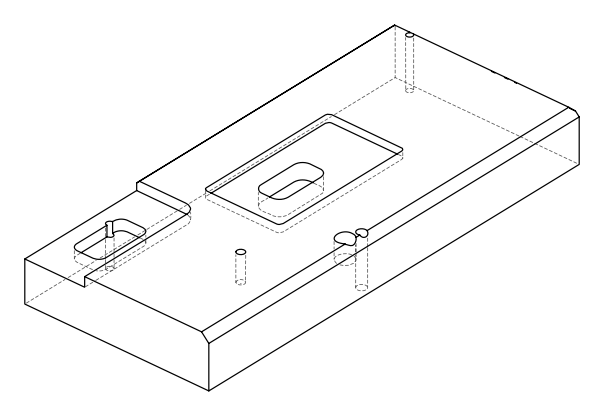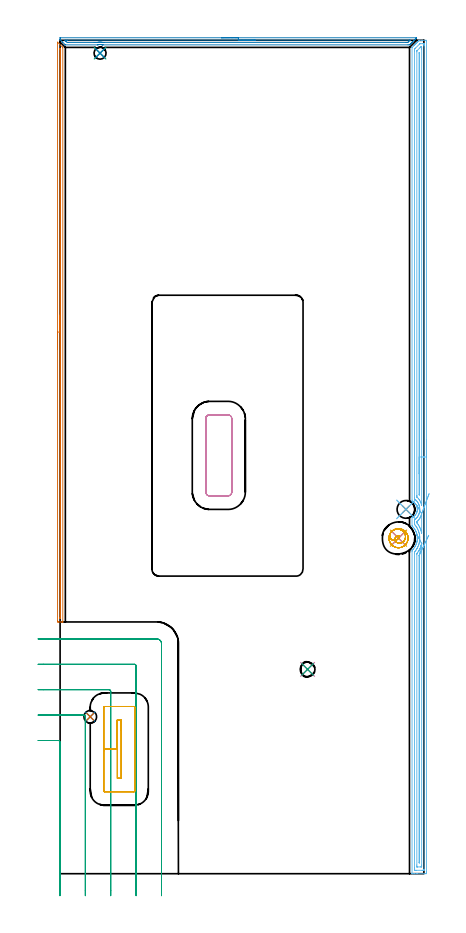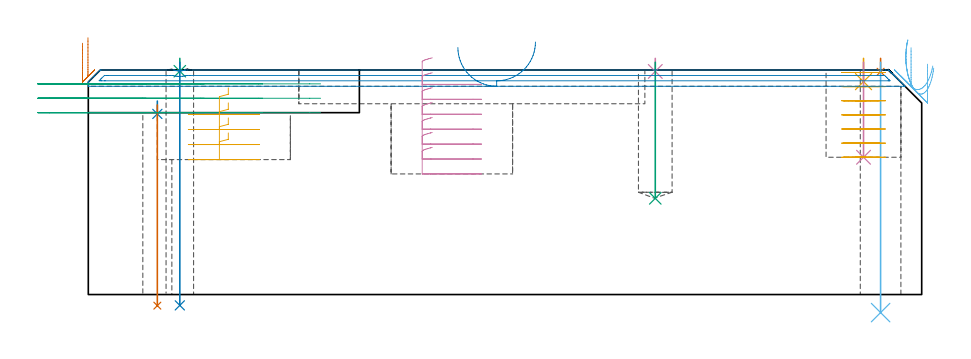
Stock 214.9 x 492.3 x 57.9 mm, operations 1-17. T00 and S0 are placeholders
(PLAN: 18 operations, 10 tool changes, 62 min)
(1 SPOT_DRILL | STEP1HOLE | NXT0321_9005460120000 | 0.03 min | 2 mm3)
(2 SPOT_DRILL_1 | STEP1HOLE_1 | NXT0321_9005460120000 | 0.03 min | 1119 mm3)
(3 SPOT_DRILL_2 | STEP1HOLE_2 | NXT0321_9005460120000 | 0.03 min | 0 mm3)
(4 SPOT_DRILL_3 | STEP1POCKET | NXT0321_9005460120000 | 0.03 min | 0 mm3)
(5 SPOT_DRILL_4 | STEP1POCKET_1 | NXT0321_9005460120000 | 0.05 min | 183 mm3)
(6 DRILL_THROUGH_HOLE_INTO_CENTER | STEP1HOLE | UGT0301_500 | 0.26 min | 4979 mm3)
(7 DRILL_THROUGH_HOLE_INTO_CENTER_1 | STEP1HOLE_1 | NXT0301_046 | 0.21 min | 2071 mm3)
(8 DRILL_THROUGH_HOLE_INTO_CENTER_2 | STEP1HOLE_2 | NXT0301_042 | 0.25 min | 2259 mm3)
(9 DRILL_BLIND_HOLE_INTO_CENTER | STEP1POCKET | NXT0301_058 | 0.14 min | 1887 mm3)
(10 DRILL_BLIND_HOLE_INTO_CENTER_1 | STEP1POCKET_1 | NXT0301_128 | 0.1 min | 2230 mm3)
(11 MILL_ROUGH_BLIND_HOLE_CONTOUR | STEP1POCKET_1 | NXT0201_009 | Spiral | 2.02 min | 4159 mm3)
(12 AREA_MILL | FG_CHAMFER_SURFACE | UGT0205_001 | 15.85 min | 17725 mm3)
(13 AREA_MILL_1 | FG_CHAMFER_SURFACE_1 | UGT0205_001 | 5.6 min | 1664 mm3)
(14 AREA_MILL_2 | FG_CHAMFER_SURFACE_2 | UGT0205_001 | 3.49 min | 1813 mm3)
(15 MILL_CORNER_NOTCH_RECTANGULAR | CORNER_NOTCH_RECTANGULAR | UGT0201_104 | Follow Part, ap 5, ae 75% | 5.33 min | 112798 mm3)
(16 MILL_RECTANGULAR_POCKET | POCKET_RECTANGULAR_STRAIGHT | UGT0201_010 | Follow Part, ap 4, ae 75% | 2.49 min | 51146 mm3)
(17 MILL_RECTANGULAR_POCKET_1 | POCKET_RECTANGULAR_STRAIGHT_1 | UGT0201_010 | Follow Part, ap 4, ae 75% | 2.19 min | 26560 mm3)
(18 MILL_RECTANGULAR_POCKET_2 | POCKET_RECTANGULAR_STRAIGHT_2 | NXT0201_009 | Follow Part, ap 2, ae 75% | 23.93 min | 112047 mm3)
(TOOL NXT0321_9005460120000 | NC Spot Drill, 142deg, 12mm, Carbide, Uncoated | D12 PA142 FL30 Z2)
(TOOL UGT0301_500 | Carbide Drill 10.5 mm | D10.5 PA118 FL87 Z2)
(TOOL NXT0301_046 | Carbide Drill 7.5mm [860.1-0750-038A1-MM 2214] | D7.5 PA140 FL53 Z2)
(TOOL NXT0301_042 | Carbide Drill 7.1mm [860.1-0710-057A1-MM 2214] | D7.1 PA140 FL85 Z2)
(TOOL NXT0301_058 | Carbide Drill 8.7mm [860.1-0870-026A1-MM 2214] | D8.7 PA140 FL47 Z2)
(TOOL NXT0301_128 | Carbide Drill 12mm [861.1-1200-036A1-GP GC34] | D12 PA150 FL37.4 Z2)
(TOOL NXT0201_009 | ENDMILL 8mm [2P460-0800-NA 1630] | D8 FL26 Z6)
(TOOL UGT0205_001 | Chamfer Mill 20 x 3 x 45 deg. | D20 FL50 Z2)
(TOOL UGT0201_104 | End Mill 20 mm | D20 FL22 Z2)
(TOOL UGT0201_010 | End Mill 16 mm | D16 FL22 Z2)
(OP 1 SPOT_DRILL)
G17 G21 G94 G90
T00 M6
G54
G17 G0 G90 X204.3 Y215.2 S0 M3
G43 Z67.9 H0
G94 G81 G98 Z57.448 F250. R60.9
G80
M5
M2
(OP 2 SPOT_DRILL_1)
G17 G21 G94 G90
T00 M6
G54
G17 G0 G90 X17.8 Y92.7 S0 M3
G43 Z67.9 H0
G94 G81 G98 Z46.577 F250. R49.9
G80
M5
M2
(OP 3 SPOT_DRILL_2)
G17 G21 G94 G90
T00 M6
G54
G17 G0 G90 X23.6 Y484.7 S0 M3
G43 Z67.9 H0
G94 G81 G98 Z57.586 F250. R60.9
G80
M5
M2
(OP 4 SPOT_DRILL_3)
G17 G21 G94 G90
T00 M6
G54
G17 G0 G90 X146.2 Y120.7 S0 M3
G43 Z67.9 H0
G94 G81 G98 Z57.526 F250. R60.9
G80
M5
M2
(OP 5 SPOT_DRILL_4)
G17 G21 G94 G90
T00 M6
G54
G17 G0 G90 X199.9 Y198.2 S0 M3
G43 Z67.9 H0
G94 G81 G98 Z54.9 F250. R60.9
G80
M5
M2
(OP 6 DRILL_THROUGH_HOLE_INTO_CENTER)
G17 G21 G94 G90
T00 M6
G54
G17 G0 G90 X204.3 Y215.2 S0 M3
G43 Z67.9 H0
G94 G73 G98 Z-4.655 F250. Q10.426 R59.9
G80
M5
M2
(OP 7 DRILL_THROUGH_HOLE_INTO_CENTER_1)
G17 G21 G94 G90
T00 M6
G54
G17 G0 G90 X17.8 Y92.7 S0 M3
G43 Z67.9 H1
G94 G73 G98 Z-2.865 F250. Q7.109 R48.9
G80
M5
M2
(OP 8 DRILL_THROUGH_HOLE_INTO_CENTER_2)
G17 G21 G94 G90
T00 M6
G54
G17 G0 G90 X23.6 Y484.7 S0 M3
G43 Z67.9 H1
G94 G73 G98 Z-2.792 F250. Q6.744 R59.9
G80
M5
M2
(OP 9 DRILL_BLIND_HOLE_INTO_CENTER)
G17 G21 G94 G90
T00 M6
G54
G17 G0 G90 X146.2 Y120.7 S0 M3
G43 Z67.9 H1
G94 G81 G98 Z24.8 F250. R59.9
G80
M5
M2
(OP 10 DRILL_BLIND_HOLE_INTO_CENTER_1)
G17 G21 G94 G90
T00 M6
G54
G17 G0 G90 X199.9 Y198.2 S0 M3
G43 Z67.9 H1
G94 G81 G98 Z35.4 F250. R59.9
G80
M5
M2
(OP 11 MILL_ROUGH_BLIND_HOLE_CONTOUR)
G17 G21 G94 G90
T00 M6
G54
G17 G0 G90 X199.9 Y198.2 S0 M3
G43 Z67.9 H1
Z57.257
G94 G3 X200.016 Y199.468 R0.639 F250.
X198.048 Y198.543 R1.865
X198.85 Y195.647 R2.138
X203.416 Y196.85 R3.36
X201.651 Y202.986 R4.39
X195.083 Y201.152 R5.009
X196.948 Y193.383 R5.65
X195.083 Y201.152 R-5.65
X196.015 Y197.267 R2.825
X199.9 Y198.2 R2.825
G0 Z53.614
G3 X200.016 Y199.468 R0.639
X198.048 Y198.543 R1.865
X198.85 Y195.647 R2.138
X203.416 Y196.85 R3.36
X201.651 Y202.986 R4.39
X195.083 Y201.152 R5.009
X196.948 Y193.383 R5.65
X195.083 Y201.152 R-5.65
X196.015 Y197.267 R2.825
X199.9 Y198.2 R2.825
G0 Z49.971
G3 X200.016 Y199.468 R0.639
X198.048 Y198.543 R1.865
X198.85 Y195.647 R2.138
X203.416 Y196.85 R3.36
X201.651 Y202.986 R4.39
X195.083 Y201.152 R5.009
X196.948 Y193.383 R5.65
X195.083 Y201.152 R-5.65
X196.015 Y197.267 R2.825
X199.9 Y198.2 R2.825
G0 Z46.329
G3 X200.016 Y199.468 R0.639
X198.048 Y198.543 R1.865
X198.85 Y195.647 R2.138
X203.416 Y196.85 R3.36
X201.651 Y202.986 R4.39
X195.083 Y201.152 R5.009
X196.948 Y193.383 R5.65
X195.083 Y201.152 R-5.65
X196.015 Y197.267 R2.825
X199.9 Y198.2 R2.825
G0 Z42.686
G3 X200.016 Y199.468 R0.639
X198.048 Y198.543 R1.865
X198.85 Y195.647 R2.138
X203.416 Y196.85 R3.36
X201.651 Y202.986 R4.39
X195.083 Y201.152 R5.009
X196.948 Y193.383 R5.65
X195.083 Y201.152 R-5.65
X196.015 Y197.267 R2.825
X199.9 Y198.2 R2.825
G0 Z39.043
G3 X200.016 Y199.468 R0.639
X198.048 Y198.543 R1.865
X198.85 Y195.647 R2.138
X203.416 Y196.85 R3.36
X201.651 Y202.986 R4.39
X195.083 Y201.152 R5.009
X196.948 Y193.383 R5.65
X195.083 Y201.152 R-5.65
X196.015 Y197.267 R2.825
X199.9 Y198.2 R2.825
G0 Z35.4
G3 X200.016 Y199.468 R0.639
X198.048 Y198.543 R1.865
X198.85 Y195.647 R2.138
X203.416 Y196.85 R3.36
X201.651 Y202.986 R4.39
X195.083 Y201.152 R5.009
X196.948 Y193.383 R5.65
X195.083 Y201.152 R-5.65
X196.015 Y197.267 R2.825
X199.9 Y198.2 R2.825
G0 Z67.9
M5
M2
(OP 12 AREA_MILL)
G17 G21 G94 G90
T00 M6
G54
G17 G0 G90 X216.4 Y256.15 S1061 M3
G43 Z67.9 H0
Z59.4
G94 G1 Y256.112 Z58.528 F250.
Y255.998 Z57.664
Y255.809 Z56.812
Y255.547 Z55.98
Y255.213 Z55.174
Y254.81 Z54.4
Y254.341 Z53.664
Y253.81 Z52.972
Y253.221 Z52.329
Y252.578 Z51.74
Y251.886 Z51.209
Y251.15 Z50.74
Y250.376 Z50.337
Y249.57 Z50.003
Y248.738 Z49.741
Y247.886 Z49.552
Y247.022 Z49.438
Y246.15 Z49.4
Y1.195
X216.399 Y0.633 Z49.401
X216.397 Y0.303 Z49.402
X216.394 Y0.01 Z49.404
X216.076 Y0. Z49.722
X210.841 Z54.953
X209.459 Z56.337
X209.097 Z56.698
X208.169 Z57.63
X208.034 Y0.001 Z57.759
X207.971 Y0.004 Z57.821
X207.903 Y0.01 Z57.888
X207.9 Y0.186 Z57.9
Y190.249
X207.906 Y191.069 Z57.892
X207.981 Y191.143 Z57.818
X208.003 Y191.165 Z57.795
X208.365 Y191.538 Z57.434
X208.43 Y191.605 Z57.369
X208.551 Y191.74 Z57.246
X208.66 Y191.862 Z57.135
X208.788 Y192. Z57.012
X208.84 Y192.059 Z56.959
X208.868 Y192.092 Z56.932
X209.188 Y192.517 Z56.609
X209.491 Y192.953 Z56.306
X209.757 Y193.388 Z56.039
X209.969 Y193.781 Z55.83
X210.004 Y193.847 Z55.795
X210.214 Y194.292 Z55.585
X210.403 Y194.741 Z55.396
X210.49 Y194.982 Z55.31
X210.532 Y195.099 Z55.268
X210.65 Y195.459 Z55.15
X210.7 Y195.635 Z55.1
X210.802 Y196.063 Z54.994
X210.807 Y196.081 Z54.99
X210.841 Y196.248 Z54.957
X210.854 Y196.313 Z54.944
X210.89 Y196.51 Z54.901
X210.894 Y196.529 Z54.897
X210.964 Y196.976 Z54.832
X210.999 Y197.307 Z54.798
X211.011 Y197.423 Z54.786
X211.022 Y197.6 Z54.776
X211.036 Y197.87 Z54.758
X211.035 Y198.032 Z54.75
X211.039 Y198.164 Z54.753
X211.04 Y198.222 Z54.752
X211.041 Y198.266 Z54.753
X211.04 Y198.267
X211.039 Y198.347 Z54.752
X211.032 Y198.506 Z54.756
X211.027 Y198.704 Z54.767
X211.025 Y198.765 Z54.77
X210.989 Y199.193 Z54.805
X210.988 Y199.211 Z54.807
X210.93 Y199.659 Z54.866
X210.852 Y200.105 Z54.946
X210.841 Y200.153 Z54.957
X210.758 Y200.524 Z55.041
X210.703 Y200.736 Z55.096
X210.65 Y200.941 Z55.15
X210.632 Y201. Z55.168
X210.551 Y201.237 Z55.249
X210.482 Y201.429 Z55.311
X210.476 Y201.449 Z55.318
X210.307 Y201.894 Z55.49
X210.174 Y202.192 Z55.624
X210.107 Y202.343 Z55.692
X209.885 Y202.788 Z55.912
X209.758 Y203.016 Z56.04
X209.552 Y203.352 Z56.246
X209.387 Y203.6 Z56.41
X209.333 Y203.682 Z56.465
X208.868 Y204.303 Z56.932
X208.64 Y204.576 Z57.16
X208.518 Y204.706 Z57.282
X208.314 Y204.922 Z57.486
X207.957 Y205.279 Z57.839
X207.904 Y205.338 Z57.889
X207.9 Y205.454 Z57.9
Y210.373
X207.903 Y210.385 Z57.896
X207.904 Y210.388 Z57.894
X208.224 Y210.556 Z57.575
X208.35 Y210.622 Z57.449
X208.714 Y210.834 Z57.086
X208.868 Y210.947 Z56.932
X209.317 Y211.319 Z56.482
X209.416 Y211.417 Z56.382
X209.533 Y211.532 Z56.262
X209.639 Y211.634 Z56.16
X209.735 Y211.728 Z56.064
X209.758 Y211.756 Z56.04
X209.969 Y212.034 Z55.826
X210.079 Y212.178 Z55.717
X210.365 Y212.622 Z55.433
X210.481 Y212.844 Z55.317
X210.515 Y212.907 Z55.284
X210.583 Y213.057 Z55.215
X210.649 Y213.199 Z55.149
X210.762 Y213.516 Z55.033
X210.862 Y213.86 Z54.936
X210.886 Y213.951 Z54.908
X210.889 Y213.961 Z54.905
X210.974 Y214.398 Z54.819
X210.976 Y214.411 Z54.817
X211.016 Y214.756 Z54.778
X211.027 Y214.857 Z54.765
X211.029 Y215.04 Z54.757
X211.032 Y215.124 Z54.756
Y215.21 Z54.75
X211.033 Y215.248
X211.035 Y215.305 Z54.753
X211.024 Y215.5 Z54.769
X211.016 Y215.614 Z54.776
X211.009 Y215.753 Z54.787
X210.944 Y216.199 Z54.855
X210.841 Y216.618 Z54.957
X210.834 Y216.648 Z54.965
X210.742 Y216.941 Z55.058
X210.694 Y217.093 Z55.106
X210.65 Y217.203 Z55.15
X210.456 Y217.599 Z55.34
X210.242 Y217.987 Z55.557
X210.224 Y218.012 Z55.575
X210.01 Y218.32 Z55.789
X209.757 Y218.642 Z56.039
X209.678 Y218.731 Z56.118
X209.65 Y218.764 Z56.147
X209.549 Y218.87 Z56.251
X209.539 Y218.881 Z56.261
X209.397 Y219.01 Z56.403
X209.211 Y219.178 Z56.588
X209.097 Y219.269 Z56.702
X208.868 Y219.452 Z56.931
X208.621 Y219.62 Z57.176
X208.386 Y219.765 Z57.412
X208.37 Y219.775 Z57.429
X208.224 Y219.849 Z57.573
X208.187 Y219.868 Z57.611
X207.971 Y219.98 Z57.818
X207.9 Y220.019 Z57.886
Y220.659 Z57.9
Y488.089
X207.902 Y488.098 Z57.897
X207.904 Y488.104 Z57.895
X208.783 Y488.984 Z57.015
X208.97 Y489.171 Z56.828
X209.097 Y489.299 Z56.699
X209.23 Y489.431 Z56.568
X209.396 Y489.597 Z56.402
X209.533 Y489.735 Z56.263
X209.677 Y489.878 Z56.121
X209.821 Y490.022 Z55.976
X209.969 Y490.171 Z55.826
X210.124 Y490.325 Z55.673
X210.247 Y490.448 Z55.551
X210.405 Y490.608 Z55.389
X210.934 Y491.134 Z54.866
X211.168 Y491.369 Z54.63
X211.278 Y491.479 Z54.518
X211.714 Y491.914 Z54.086
X211.876 Y492.076 Z53.924
X212.067 Y492.263 Z53.731
X212.105 Y492.295 Z53.691
X212.15 Y492.297 Z53.648
X212.203 Y492.3 Z53.594
X213.821 Z51.975
X215.821 Z49.975
X216.076 Y492.296 Z49.72
X216.393 Y492.29 Z49.403
X216.397 Y491.996 Z49.401
X216.399 Y491.667
X216.4 Y246.15 Z49.4
X214.986 Z50.814
X214.985 Y2.645 Z50.815
X214.984 Y2.422 Z50.816
X214.98 Y2.086 Z50.82
X214.979 Y2.012 Z50.821
X214.879 Y2.007 Z50.921
X214.741 Y2.002 Z51.059
X214.331 Y2. Z51.469
X213.87 Z51.93
X210.38 Z55.42
X209.969 Z55.831
X209.506 Y2.002 Z56.294
X209.357 Y2.007 Z56.443
X209.327 Y2.01 Z56.473
X209.321 Y2.062 Z56.479
X209.317 Y2.196 Z56.483
X209.315 Y2.422 Z56.485
X209.314 Y3.093 Z56.486
Y3.316
X209.315 Y189.131 Z56.485
X209.316 Y189.355 Z56.484
X209.32 Y190.02 Z56.48
X209.506 Y190.249 Z56.294
X209.72 Y190.505 Z56.08
X209.969 Y190.818 Z55.831
X210.108 Y191.001 Z55.692
X210.212 Y191.143 Z55.588
X210.472 Y191.523 Z55.328
X210.818 Y192.062 Z54.982
X210.841 Y192.104 Z54.959
X211.125 Y192.642 Z54.675
X211.265 Y192.932 Z54.535
X211.411 Y193.243 Z54.389
X211.659 Y193.827 Z54.141
X211.669 Y193.85 Z54.131
X211.675 Y193.866 Z54.125
X211.714 Y193.976 Z54.086
X211.897 Y194.533 Z53.903
X211.957 Y194.721 Z53.843
X212.09 Y195.23 Z53.71
X212.179 Y195.616 Z53.621
X212.218 Y195.804 Z53.582
X212.248 Y195.963 Z53.552
X212.334 Y196.51 Z53.466
X212.364 Y196.738 Z53.436
X212.439 Y197.551 Z53.361
Y197.555
X212.451 Y198.299 Z53.349
X212.449 Y198.439 Z53.351
X212.412 Y199.193 Z53.388
X212.406 Y199.286 Z53.394
X212.396 Y199.388 Z53.404
X212.306 Y200.088 Z53.494
X212.245 Y200.438 Z53.555
X212.132 Y200.982 Z53.668
X211.976 Y201.607 Z53.824
X211.895 Y201.876 Z53.905
X211.714 Y202.41 Z54.086
X211.575 Y202.771 Z54.225
X211.477 Y203.013 Z54.323
X211.171 Y203.665 Z54.629
X210.841 Y204.288 Z54.959
X210.675 Y204.56 Z55.125
X210.366 Y205.047 Z55.434
X210.064 Y205.454 Z55.736
X209.969 Y205.577 Z55.831
X209.63 Y205.998 Z56.17
X209.333 Y206.348 Z56.467
X209.319 Y207.015 Z56.481
X209.316 Y207.243 Z56.484
X209.315 Y207.914 Z56.485
X209.316 Y208.137 Z56.484
X209.321 Y208.802 Z56.479
X209.333 Y209.032 Z56.467
X209.688 Y209.32 Z56.112
X209.969 Y209.552 Z55.831
X210.163 Y209.727 Z55.637
X210.373 Y209.926 Z55.427
X210.607 Y210.166 Z55.193
X210.841 Y210.458 Z54.959
X210.996 Y210.662 Z54.804
X211.11 Y210.821 Z54.69
X211.35 Y211.194 Z54.45
X211.473 Y211.395 Z54.327
X211.65 Y211.715 Z54.15
X211.664 Y211.741 Z54.136
X211.672 Y211.758 Z54.128
X211.714 Y211.848 Z54.086
X211.886 Y212.248 Z53.914
X211.936 Y212.382 Z53.864
X212.017 Y212.609 Z53.783
X212.151 Y213.056 Z53.649
X212.262 Y213.504 Z53.538
X212.295 Y213.653 Z53.505
X212.318 Y213.778 Z53.482
X212.365 Y214.063 Z53.435
X212.405 Y214.398 Z53.395
X212.423 Y214.565 Z53.377
X212.453 Y215.293 Z53.347
X212.454 Y215.341 Z53.346
X212.453 Y215.379 Z53.347
X212.45 Y215.432 Z53.35
X212.384 Y216.187 Z53.416
X212.35 Y216.43 Z53.45
X212.29 Y216.78 Z53.51
X212.218 Y217.081 Z53.582
X212.073 Y217.607 Z53.727
X211.955 Y217.976 Z53.845
X211.886 Y218.154 Z53.914
X211.714 Y218.53 Z54.086
X211.542 Y218.87 Z54.258
X211.321 Y219.273 Z54.479
X210.979 Y219.765 Z54.821
X210.841 Y219.941 Z54.959
X210.521 Y220.328 Z55.279
X210.186 Y220.659 Z55.614
X209.969 Y220.855 Z55.831
X209.591 Y221.16 Z56.209
X209.354 Y221.348 Z56.446
X209.324 Y221.373 Z56.476
X209.321 Y221.4 Z56.479
X209.317 Y221.458 Z56.483
X209.315 Y221.554 Z56.485
X209.314 Y222.225 Z56.486
X209.315 Y486.077 Z56.485
X209.316 Y486.3 Z56.484
X209.321 Y486.965 Z56.479
X209.333 Y487.071 Z56.467
X209.449 Y487.195 Z56.351
X209.711 Y487.46 Z56.089
X209.969 Y487.719 Z55.831
X212.36 Y490.11 Z53.44
X212.437 Y490.184 Z53.363
X212.498 Y490.242 Z53.302
X212.539 Y490.277 Z53.261
X212.586 Y490.29 Z53.214
X213.049 Y490.298 Z52.751
X214.331 Y490.299 Z51.469
X214.794 Y490.298 Z51.006
X214.943 Y490.292 Z50.857
X214.972 Y490.29 Z50.828
X214.979 Y490.238 Z50.821
X214.983 Y490.104 Z50.817
X214.984 Y489.878 Z50.816
X214.986 Y489.207 Z50.814
Y488.984
Y246.15
X213.571 Z52.229
Y217.861
X213.569 Y217.822 Z52.231
X213.566 Y217.758 Z52.234
X213.539 Y217.836 Z52.261
X213.512 Y217.921 Z52.288
X213.459 Y218.11 Z52.341
X213.22 Y218.87 Z52.58
X213.056 Y219.283 Z52.744
X212.828 Y219.765 Z52.972
X212.586 Y220.227 Z53.214
X212.334 Y220.659 Z53.466
X212.079 Y221.032 Z53.721
X211.714 Y221.529 Z54.086
X211.694 Y221.554 Z54.106
X211.589 Y221.681 Z54.211
X210.845 Y222.448 Z54.955
X210.812 Y222.478 Z54.988
X210.767 Y222.524 Z55.033
X210.735 Y222.557 Z55.065
X210.729 Y223.342 Z55.071
Y223.458
Y485.522
X210.735 Y486.019 Z55.065
X210.766 Y486.055 Z55.034
X210.841 Y486.139 Z54.959
X210.92 Y486.22 Z54.88
X211. Y486.3 Z54.8
X212.586 Y487.887 Z53.214
X212.789 Y488.089 Z53.011
X212.926 Y488.224 Z52.874
X212.977 Y488.27 Z52.823
X212.998 Y488.287 Z52.802
X213.048 Y488.29 Z52.752
X213.256 Y488.297 Z52.544
X213.459 Y488.293 Z52.341
X213.526 Y488.29 Z52.274
X213.565 Y488.275 Z52.235
X213.567 Y488.205 Z52.233
X213.57 Y488.089 Z52.23
X213.571 Y487.974 Z52.229
Y487.195
Y246.15
X212.157 Z53.643
Y224.222
X212.151 Y223.788 Z53.649
X212.149 Y223.736 Z53.651
X212.144 Y223.782 Z53.656
X212.143 Y223.796 Z53.657
Y484.512
X212.145 Y484.951 Z53.655
X212.147 Y484.962 Z53.653
X212.15 Y484.967 Z53.65
X212.153 Y484.964 Z53.647
X212.155 Y484.953 Z53.645
X212.157 Y484.512 Z53.643
Y246.15
Y245.278 Z53.681
Y244.413 Z53.795
Y243.562 Z53.984
Y242.73 Z54.246
Y241.924 Z54.58
Y241.15 Z54.983
Y240.414 Z55.451
Y239.722 Z55.982
Y239.079 Z56.572
Y238.49 Z57.215
Y237.958 Z57.907
Y237.49 Z58.643
Y237.087 Z59.417
Y236.753 Z60.223
Y236.491 Z61.055
Y236.302 Z61.906
Y236.188 Z62.771
Y236.15 Z63.643
G0 X211.316 Y216.548 Z65.645
G1 X211.141 Y216.854 Z64.847
X211.001 Y217.099 Z64.022
X210.898 Y217.281 Z63.175
X210.831 Y217.398 Z62.313
X210.802 Y217.449 Z61.443
X210.81 Y217.434 Z60.57
X210.857 Y217.353 Z59.703
X210.94 Y217.207 Z58.847
X211.06 Y216.996 Z58.009
X211.216 Y216.723 Z57.195
X211.407 Y216.39 Z56.412
X211.63 Y215.998 Z55.665
X211.885 Y215.551 Z54.961
X212.17 Y215.053 Z54.303
X212.481 Y214.507 Z53.699
X212.818 Y213.917 Z53.151
X213.177 Y213.288 Z52.665
X213.556 Y212.624 Z52.244
X213.564 Y212.609 Z52.236
X213.57 Y212.518 Z52.23
X213.571 Y212.494 Z52.229
Y201.645
X213.57 Y201.413 Z52.23
X213.568 Y201.259 Z52.232
Y201.249
X213.55 Y201.32 Z52.25
X213.501 Y201.521 Z52.299
X213.459 Y201.705 Z52.341
X213.416 Y201.876 Z52.384
X213.401 Y201.936 Z52.399
X213.27 Y202.413 Z52.53
X213.16 Y202.771 Z52.64
X213. Y203.24 Z52.8
X212.839 Y203.665 Z52.961
X212.586 Y204.266 Z53.214
X212.453 Y204.56 Z53.347
X212.329 Y204.823 Z53.471
X211.99 Y205.454 Z53.81
X211.714 Y205.916 Z54.086
X211.433 Y206.348 Z54.367
X210.841 Y207.16 Z54.959
X210.782 Y207.243 Z55.018
X210.742 Y207.302 Z55.058
X210.735 Y207.351 Z55.065
X210.733 Y207.475 Z55.067
X210.734 Y207.706 Z55.066
X210.737 Y207.849 Z55.063
X210.766 Y207.88 Z55.034
X210.841 Y207.954 Z54.959
X210.934 Y208.042 Z54.866
X211.034 Y208.137 Z54.766
X211.375 Y208.484 Z54.425
X211.487 Y208.601 Z54.313
X211.714 Y208.872 Z54.086
X211.784 Y208.96 Z54.016
X211.838 Y209.032 Z53.962
X212.155 Y209.473 Z53.645
X212.45 Y209.926 Z53.35
X212.503 Y210.012 Z53.297
X212.586 Y210.156 Z53.214
X212.812 Y210.589 Z52.988
X212.921 Y210.821 Z52.879
X213.09 Y211.198 Z52.71
X213.282 Y211.715 Z52.518
X213.327 Y211.85 Z52.473
X213.459 Y212.276 Z52.341
X213.529 Y212.537 Z52.271
X213.55 Y212.609 Z52.25
X213.556 Y212.624 Z52.244
X213.847 Y213.407 Z51.993
X214.145 Y214.208 Z51.816
X214.447 Y215.02 Z51.714
X214.751 Y215.837 Z51.687
X215.055 Y216.653 Z51.737
X215.356 Y217.463 Z51.863
X215.652 Y218.258 Z52.063
X215.941 Y219.035 Z52.337
X216.221 Y219.786 Z52.681
X216.488 Y220.506 Z53.095
X216.743 Y221.189 Z53.573
X216.982 Y221.831 Z54.114
X217.203 Y222.427 Z54.712
X217.406 Y222.971 Z55.363
X217.588 Y223.46 Z56.062
X217.747 Y223.89 Z56.804
X217.884 Y224.257 Z57.583
X217.997 Y224.56 Z58.394
G0 X211.323 Y199.166 Z65.607
G1 X211.153 Y199.47 Z64.807
X211.017 Y199.712 Z63.98
X210.917 Y199.89 Z63.132
X210.854 Y200.003 Z62.269
X210.828 Y200.05 Z61.398
X210.839 Y200.031 Z60.526
X210.887 Y199.945 Z59.659
X210.971 Y199.794 Z58.804
X211.092 Y199.578 Z57.968
X211.248 Y199.299 Z57.156
X211.438 Y198.96 Z56.375
X211.66 Y198.563 Z55.631
X211.914 Y198.11 Z54.929
X212.196 Y197.606 Z54.275
X212.505 Y197.055 Z53.674
X212.838 Y196.459 Z53.131
X213.193 Y195.825 Z52.649
X213.568 Y195.156 Z52.232
X213.569 Y195.155 Z52.231
X213.57 Y195.091 Z52.23
X213.571 Y194.944 Z52.229
X213.572 Y194.783 Z52.228
X213.571 Y4.989 Z52.229
X213.567 Y4.211 Z52.233
X213.565 Y4.101 Z52.235
X213.555 Y4.01 Z52.245
X213.459 Y4.008 Z52.341
X212.791 Y4.001 Z53.009
X211.045 Z54.755
X210.841 Y4.007 Z54.959
X210.774 Y4.01 Z55.026
X210.735 Y4.025 Z55.065
X210.733 Y4.095 Z55.067
X210.73 Y4.211 Z55.07
X210.729 Y4.326 Z55.071
X210.728 Y5.105 Z55.072
X210.729 Y188.576 Z55.071
X210.735 Y189.074 Z55.065
X210.765 Y189.119 Z55.035
X210.841 Y189.227 Z54.959
X210.937 Y189.355 Z54.863
X211.266 Y189.813 Z54.534
X211.568 Y190.249 Z54.232
X211.626 Y190.339 Z54.174
X211.714 Y190.479 Z54.086
X211.959 Y190.892 Z53.841
X212.098 Y191.143 Z53.702
X212.27 Y191.468 Z53.53
X212.55 Y192.038 Z53.25
X212.562 Y192.063 Z53.238
X212.586 Y192.116 Z53.214
X212.821 Y192.691 Z52.979
X212.918 Y192.932 Z52.882
X213.06 Y193.34 Z52.74
X213.223 Y193.827 Z52.577
X213.279 Y194.011 Z52.521
X213.459 Y194.685 Z52.341
X213.465 Y194.714 Z52.335
X213.507 Y194.898 Z52.293
X213.538 Y195.036 Z52.262
X213.566 Y195.152 Z52.234
X213.568 Y195.156 Z52.232
X212.15 Y188.03 Z53.65
X212.155 Y188.02 Z53.645
X212.156 Y188.006 Z53.644
X212.157 Y6.879 Z53.643
X212.152 Y6.445 Z53.648
X212.149 Y6.346 Z53.651
X212.144 Y6.439 Z53.656
X212.143 Y6.454 Z53.657
Y187.566
X212.144 Y188.005 Z53.656
X212.145 Y188.018 Z53.655
X212.15 Y188.03 Z53.65
X212.498 Y188.768 Z53.343
X212.857 Y189.528 Z53.108
X213.223 Y190.303 Z52.948
X213.593 Y191.089 Z52.862
X213.966 Y191.877 Z52.853
X214.337 Y192.664 Z52.92
X214.704 Y193.442 Z53.062
X215.065 Y194.207 Z53.279
X215.416 Y194.951 Z53.569
X215.755 Y195.669 Z53.929
X216.079 Y196.357 Z54.357
X216.387 Y197.008 Z54.85
X216.674 Y197.618 Z55.403
X216.94 Y198.181 Z56.014
X217.183 Y198.695 Z56.676
X217.399 Y199.154 Z57.385
X217.589 Y199.556 Z58.136
X217.75 Y199.897 Z58.923
G0 Z67.9
M5
M2
(OP 13 AREA_MILL_1)
G17 G21 G94 G90
T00 M6
G54
G17 G0 G90 X-1.5 Y309.95 S1061 M3
G43 Z67.9 H0
Z64.8
G94 G1 Y309.988 Z63.928 F250.
Y310.102 Z63.064
Y310.291 Z62.212
Y310.553 Z61.38
Y310.887 Z60.574
Y311.29 Z59.8
Y311.758 Z59.064
Y312.29 Z58.372
Y312.879 Z57.729
Y313.522 Z57.14
Y314.214 Z56.608
Y314.95 Z56.14
Y315.724 Z55.737
Y316.53 Z55.403
Y317.362 Z55.141
Y318.213 Z54.952
Y319.078 Z54.838
Y319.95 Z54.8
X-1.499 Y491.084 Z54.799
X-1.496 Y491.155 Z54.803
X-1.492 Y491.182 Z54.804
X-1.41 Y491.111 Z54.889
X1.351 Y488.349 Z57.65
X1.532 Y488.165 Z57.829
X1.596 Y488.095 Z57.889
X1.6 Y487.902 Z57.9
Y148.871
X1.597 Y148.71 Z57.888
X1.506 Y148.703 Z57.798
X1.408 Y148.7 Z57.708
X1.149 Z57.449
X0.484 Z56.778
X-0.716 Z55.58
X-1.115 Z55.18
X-1.251 Y148.703 Z55.043
X-1.493 Y148.71 Z54.801
X-1.498 Y149.063 Z54.8
X-1.5 Y149.318
Y319.95
X-0.086 Z56.214
X-0.085 Y486.701 Z56.215
X-0.084 Y487.008 Z56.216
X-0.08 Y487.287 Z56.22
X-0.079 Y487.316 Z56.221
X-0.045 Y487.285 Z56.255
X0.047 Y487.195 Z56.347
X0.14 Y487.098 Z56.44
X0.179 Y487.05 Z56.479
X0.18 Y487.008 Z56.48
X0.184 Y486.702 Z56.484
X0.185 Y486.422 Z56.485
X0.186 Y486.115 Z56.486
Y151.412
X0.184 Y151.105 Z56.484
X0.182 Y150.902 Z56.482
X0.179 Y150.72 Z56.479
X0.004 Y150.706 Z56.304
X-0.068 Y150.71 Z56.232
X-0.079 Y150.714 Z56.221
X-0.081 Y150.737 Z56.219
X-0.084 Y150.796 Z56.216
X-0.086 Y151.105 Z56.215
Y151.385 Z56.214
Y319.95
Y320.822 Z56.252
Y321.686 Z56.366
Y322.538 Z56.555
Y323.37 Z56.817
Y324.176 Z57.151
Y324.95 Z57.554
Y325.686 Z58.023
Y326.378 Z58.554
Y327.021 Z59.143
Y327.61 Z59.786
Y328.142 Z60.478
Y328.61 Z61.214
Y329.013 Z61.988
Y329.347 Z62.794
Y329.609 Z63.626
Y329.798 Z64.478
Y329.912 Z65.343
Y329.95 Z66.214
G0 Z67.9
M5
M2
(OP 14 AREA_MILL_2)
G17 G21 G94 G90
T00 M6
G54
G17 G0 G90 X95.3 Y493.8 S1061 M3
G43 Z67.9 H0
Z63.7
G94 G1 X95.338 Z62.828 F250.
X95.452 Z61.964
X95.641 Z61.112
X95.903 Z60.28
X96.237 Z59.474
X96.64 Z58.7
X97.109 Z57.964
X97.64 Z57.272
X98.229 Z56.629
X98.872 Z56.04
X99.564 Z55.509
X100.3 Z55.04
X101.074 Z54.637
X101.88 Z54.303
X102.712 Z54.041
X103.564 Z53.852
X104.428 Z53.738
X105.3 Z53.7
X210.354
X210.546 Y493.797 Z53.703
X210.582 Y493.793 Z53.705
X210.438 Y493.638 Z53.862
X210.012 Y493.212 Z54.287
X209.813 Y493.011 Z54.485
X209.252 Y492.452 Z55.048
X209.121 Y492.32 Z55.178
X208.939 Y492.137 Z55.359
X208.425 Y491.624 Z55.875
X208.23 Y491.429 Z56.069
X208.065 Y491.263 Z56.232
X207.904 Y491.103 Z56.395
X207.785 Y490.983 Z56.514
X207.628 Y490.826 Z56.669
X207.475 Y490.674 Z56.824
X207.339 Y490.538 Z56.96
X207.191 Y490.389 Z57.107
X207.046 Y490.245 Z57.253
X206.893 Y490.092 Z57.406
X206.753 Y489.951 Z57.544
X206.448 Y489.649 Z57.851
X206.401 Y489.607 Z57.893
X205.557 Y489.6 Z57.9
X25.498 Y489.602 Z57.897
X24.969 Y489.597 Z57.89
X24.914 Y489.606 Z57.882
X24.885 Y489.612 Z57.877
X24.772 Y489.646 Z57.85
X24.771
X24.461 Y489.733 Z57.765
X24.414 Y489.746 Z57.753
X24.112 Y489.799 Z57.701
X23.963 Y489.824 Z57.675
X23.74 Y489.843 Z57.656
X23.46
X23.364 Y489.837 Z57.662
X23.351 Y489.836 Z57.663
X23.293 Y489.833 Z57.667
X23.07 Y489.801 Z57.696
X22.867 Y489.757 Z57.737
X22.787 Y489.74 Z57.754
X22.622 Y489.705 Z57.789
X22.401 Y489.642 Z57.852
X22.27 Y489.605 Z57.89
X21.977 Y489.6 Z57.9
X3.261
X3.105 Y489.605 Z57.891
X2.956 Y489.744 Z57.756
X1.479 Y491.22 Z56.278
X0.125 Y492.574 Z54.925
X0.081 Y492.618 Z54.881
X0.01 Y492.689 Z54.807
X0. Y492.801 Z54.694
Y492.89 Z54.605
Y493.131 Z54.368
Y493.766 Z53.733
X0.006 Y493.796 Z53.703
X0.009 Y493.8 Z53.7
X105.3
Y492.386 Z55.114
X206.252 Y492.385 Z55.115
X206.448
X206.644 Y492.381 Z55.119
X206.716 Y492.377 Z55.123
X206.684 Y492.342 Z55.158
X206.536 Y492.188 Z55.312
X206.448 Y492.097 Z55.403
X206.05 Y491.7 Z55.8
X205.806 Y491.456 Z56.044
X205.557 Y491.209 Z56.291
X205.358 Y491.02 Z56.48
X204.665 Y491.015 Z56.485
X204.473
X26.236 Y491.017 Z56.483
X25.54 Y491.022 Z56.478
X25.338 Y491.024 Z56.476
X24.948 Y491.102 Z56.398
X24.649 Y491.155 Z56.345
X24.25 Y491.217 Z56.283
X23.758 Y491.25 Z56.25
X23.327 Y491.248 Z56.252
X22.867 Y491.208 Z56.292
X22.529 Y491.157 Z56.343
X21.976 Y491.046 Z56.454
X21.875 Y491.027 Z56.473
X21.777 Y491.021 Z56.479
X21.084 Y491.017 Z56.483
X20.386 Y491.014 Z56.486
X20.193
X5.043 Y491.015 Z56.485
X4.85
X4.152 Y491.021 Z56.479
X3.454 Y491.7 Z55.8
X3.261 Y491.891 Z55.609
X2.792 Y492.37 Z55.13
X3.261 Y492.381 Z55.119
X3.455 Y492.384 Z55.116
X4.152 Y492.386 Z55.114
X4.344
X105.3
X106.172 Z55.152
X107.037 Z55.266
X107.888 Z55.455
X108.72 Z55.717
X109.526 Z56.051
X110.3 Z56.454
X111.036 Z56.923
X111.728 Z57.454
X112.371 Z58.043
X112.96 Z58.686
X113.492 Z59.378
X113.96 Z60.114
X114.363 Z60.888
X114.697 Z61.694
X114.959 Z62.526
X115.148 Z63.378
X115.262 Z64.243
X115.3 Z65.114
G0 Z67.9
M5
M2
(OP 15 MILL_CORNER_NOTCH_RECTANGULAR)
G17 G21 G94 G90
T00 M6
G54
G17 G0 G90 X-0.1 Y-13. S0 M3
G43 Z68.041 H0
Z54.327
G94 G1 Y-10. F250.
Y77.706 F500.
G3 X-1.094 Y78.7 R1.
G1 X-10.
X-13. F250.
G0 Z68.041
X14.9 Y-13.
Z54.327
G1 Y-10.
Y92.706 F500.
G3 X13.906 Y93.7 R1.
G1 X-10.
X-13. F250.
G0 Z68.041
X29.9 Y-13.
Z54.327
G1 Y-10.
Y107.706 F500.
G3 X28.906 Y108.7 R1.
G1 X-10.
X-13. F250.
G0 Z68.041
X44.9 Y-13.
Z54.327
G1 Y-10.
Y122.705 F500.
G3 X43.905 Y123.7 R1.
G1 X-10.
X-13. F250.
G0 Z68.041
X59.9 Y-13.
Z54.327
G1 Y-10.
Y135.9 F500.
G3 X57.1 Y138.7 R2.8
G1 X-10.
X-13. F250.
G0 Z68.041
X-0.1 Y-13.
Z50.614
G1 Y-10.
Y77.706 F500.
G3 X-1.094 Y78.7 R1.
G1 X-10.
X-13. F250.
G0 Z68.041
X14.9 Y-13.
Z50.614
G1 Y-10.
Y92.706 F500.
G3 X13.906 Y93.7 R1.
G1 X-10.
X-13. F250.
G0 Z68.041
X29.9 Y-13.
Z50.614
G1 Y-10.
Y107.706 F500.
G3 X28.906 Y108.7 R1.
G1 X-10.
X-13. F250.
G0 Z68.041
X44.9 Y-13.
Z50.614
G1 Y-10.
Y122.705 F500.
G3 X43.905 Y123.7 R1.
G1 X-10.
X-13. F250.
G0 Z68.041
X59.9 Y-13.
Z50.614
G1 Y-10.
Y135.9 F500.
G3 X57.1 Y138.7 R2.8
G1 X-10.
X-13. F250.
G0 Z68.041
X-0.1 Y-13.
Z46.9
G1 Y-10.
Y77.706 F500.
G3 X-1.094 Y78.7 R1.
G1 X-10.
X-13. F250.
G0 Z68.041
X14.9 Y-13.
Z46.9
G1 Y-10.
Y92.706 F500.
G3 X13.906 Y93.7 R1.
G1 X-10.
X-13. F250.
G0 Z68.041
X29.9 Y-13.
Z46.9
G1 Y-10.
Y107.706 F500.
G3 X28.906 Y108.7 R1.
G1 X-10.
X-13. F250.
G0 Z68.041
X44.9 Y-13.
Z46.9
G1 Y-10.
Y122.705 F500.
G3 X43.905 Y123.7 R1.
G1 X-10.
X-13. F250.
G0 Z68.041
X59.9 Y-13.
Z46.9
G1 Y-10.
Y135.9 F500.
G3 X57.1 Y138.7 R2.8
G1 X-10.
X-13. F250.
G0 Z68.041
M5
M2
(OP 16 MILL_RECTANGULAR_POCKET)
G17 G21 G94 G90
T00 M6
G54
G17 G0 G90 X88.701 Y271. S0 M3
G43 Z68.041 H0
Z61.041
G94 G1 X88.3 Z60.934 F250.
X88.152 Z60.894
X87.761 Y270.938 Z60.788
X87.388 Y270.808 Z60.682
X87.044 Y270.613 Z60.576
X86.741 Y270.359 Z60.47
X86.487 Y270.056 Z60.364
X86.292 Y269.712 Z60.259
X86.162 Y269.339 Z60.153
X86.1 Y268.948 Z60.047
Y268.8 Z60.007
Y247.1 Z54.192
Y225.4 F500.
G3 X88.3 Y223.2 R2.2
G1 X99.2
G3 X101.4 Y225.4 R2.2
G1 Y268.8
G3 X99.2 Y271. R2.2
G1 X88.3
G3 X86.1 Y268.8 R2.2
G1 Y247.1
Y246.1
G0 X88.701 Y271. Z57.192
G1 X88.3 Z57.085 F250.
X88.152 Z57.045
X87.761 Y270.938 Z56.939
X87.388 Y270.808 Z56.833
X87.044 Y270.613 Z56.728
X86.741 Y270.359 Z56.622
X86.487 Y270.056 Z56.516
X86.292 Y269.712 Z56.41
X86.162 Y269.339 Z56.304
X86.1 Y268.948 Z56.198
Y268.8 Z56.158
Y247.1 Z50.344
Y225.4 F500.
G3 X88.3 Y223.2 R2.2
G1 X99.2
G3 X101.4 Y225.4 R2.2
G1 Y268.8
G3 X99.2 Y271. R2.2
G1 X88.3
G3 X86.1 Y268.8 R2.2
G1 Y247.1
Y246.1
G0 X88.701 Y271. Z53.344
G1 X88.3 Z53.236 F250.
X88.152 Z53.197
X87.761 Y270.938 Z53.091
X87.388 Y270.808 Z52.985
X87.044 Y270.613 Z52.879
X86.741 Y270.359 Z52.773
X86.487 Y270.056 Z52.667
X86.292 Y269.712 Z52.561
X86.162 Y269.339 Z52.455
X86.1 Y268.948 Z52.349
Y268.8 Z52.309
Y247.1 Z46.495
Y225.4 F500.
G3 X88.3 Y223.2 R2.2
G1 X99.2
G3 X101.4 Y225.4 R2.2
G1 Y268.8
G3 X99.2 Y271. R2.2
G1 X88.3
G3 X86.1 Y268.8 R2.2
G1 Y247.1
Y246.1
G0 X88.701 Y271. Z49.495
G1 X88.3 Z49.388 F250.
X88.152 Z49.348
X87.761 Y270.938 Z49.242
X87.388 Y270.808 Z49.136
X87.044 Y270.613 Z49.03
X86.741 Y270.359 Z48.924
X86.487 Y270.056 Z48.818
X86.292 Y269.712 Z48.712
X86.162 Y269.339 Z48.606
X86.1 Y268.948 Z48.5
Y268.8 Z48.461
Y247.1 Z42.646
Y225.4 F500.
G3 X88.3 Y223.2 R2.2
G1 X99.2
G3 X101.4 Y225.4 R2.2
G1 Y268.8
G3 X99.2 Y271. R2.2
G1 X88.3
G3 X86.1 Y268.8 R2.2
G1 Y247.1
Y246.1
G0 X88.701 Y271. Z45.646
G1 X88.3 Z45.539 F250.
X88.152 Z45.499
X87.761 Y270.938 Z45.393
X87.388 Y270.808 Z45.287
X87.044 Y270.613 Z45.181
X86.741 Y270.359 Z45.075
X86.487 Y270.056 Z44.969
X86.292 Y269.712 Z44.864
X86.162 Y269.339 Z44.758
X86.1 Y268.948 Z44.652
Y268.8 Z44.612
Y247.1 Z38.797
Y225.4 F500.
G3 X88.3 Y223.2 R2.2
G1 X99.2
G3 X101.4 Y225.4 R2.2
G1 Y268.8
G3 X99.2 Y271. R2.2
G1 X88.3
G3 X86.1 Y268.8 R2.2
G1 Y247.1
Y246.1
G0 X88.701 Y271. Z41.797
G1 X88.3 Z41.69 F250.
X88.152 Z41.65
X87.761 Y270.938 Z41.544
X87.388 Y270.808 Z41.439
X87.044 Y270.613 Z41.333
X86.741 Y270.359 Z41.227
X86.487 Y270.056 Z41.121
X86.292 Y269.712 Z41.015
X86.162 Y269.339 Z40.909
X86.1 Y268.948 Z40.803
Y268.8 Z40.763
Y247.1 Z34.949
Y225.4 F500.
G3 X88.3 Y223.2 R2.2
G1 X99.2
G3 X101.4 Y225.4 R2.2
G1 Y268.8
G3 X99.2 Y271. R2.2
G1 X88.3
G3 X86.1 Y268.8 R2.2
G1 Y247.1
Y246.1
G0 X88.701 Y271. Z37.949
G1 X88.3 Z37.841 F250.
X88.152 Z37.802
X87.761 Y270.938 Z37.696
X87.388 Y270.808 Z37.59
X87.044 Y270.613 Z37.484
X86.741 Y270.359 Z37.378
X86.487 Y270.056 Z37.272
X86.292 Y269.712 Z37.166
X86.162 Y269.339 Z37.06
X86.1 Y268.948 Z36.954
Y268.8 Z36.914
Y247.1 Z31.1
Y225.4 F500.
G3 X88.3 Y223.2 R2.2
G1 X99.2
G3 X101.4 Y225.4 R2.2
G1 Y268.8
G3 X99.2 Y271. R2.2
G1 X88.3
G3 X86.1 Y268.8 R2.2
G1 Y247.1
Y246.1
G0 Z68.041
M5
M2
(OP 17 MILL_RECTANGULAR_POCKET_1)
G17 G21 G94 G90
T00 M6
G54
G17 G0 G90 X36.1 Y84.648 S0 M3
G43 Z68.041 H0
Z53.294
G94 G1 Y90.8 Z51.646 F250.
X33.8 Z51.029
Y73.6 Z46.421
Y56.4 F500.
X36.1
Y90.8
X33.8
Y73.6
X25.8
Y48.8
G3 X26.2 Y48.4 R0.4
G1 X43.7
G3 X44.1 Y48.8 R0.4
G1 Y98.4
G3 X43.7 Y98.8 R0.4
G1 X26.2
G3 X25.8 Y98.4 R0.4
G1 Y73.6
Y72.6
G0 X36.1 Y84.648 Z49.421
G1 Y90.8 Z47.772 F250.
X33.8 Z47.156
Y73.6 Z42.547
Y56.4 F500.
X36.1
Y90.8
X33.8
Y73.6
X25.8
Y48.8
G3 X26.2 Y48.4 R0.4
G1 X43.7
G3 X44.1 Y48.8 R0.4
G1 Y98.4
G3 X43.7 Y98.8 R0.4
G1 X26.2
G3 X25.8 Y98.4 R0.4
G1 Y73.6
Y72.6
G0 X36.1 Y84.648 Z45.547
G1 Y90.8 Z43.899 F250.
X33.8 Z43.282
Y73.6 Z38.674
Y56.4 F500.
X36.1
Y90.8
X33.8
Y73.6
X25.8
Y48.8
G3 X26.2 Y48.4 R0.4
G1 X43.7
G3 X44.1 Y48.8 R0.4
G1 Y98.4
G3 X43.7 Y98.8 R0.4
G1 X26.2
G3 X25.8 Y98.4 R0.4
G1 Y73.6
Y72.6
G0 X36.1 Y84.648 Z41.674
G1 Y90.8 Z40.025 F250.
X33.8 Z39.409
Y73.6 Z34.8
Y56.4 F500.
X36.1
Y90.8
X33.8
Y73.6
X25.8
Y48.8
G3 X26.2 Y48.4 R0.4
G1 X43.7
G3 X44.1 Y48.8 R0.4
G1 Y98.4
G3 X43.7 Y98.8 R0.4
G1 X26.2
G3 X25.8 Y98.4 R0.4
G1 Y73.6
Y72.6
G0 Z68.041
M5
M2
